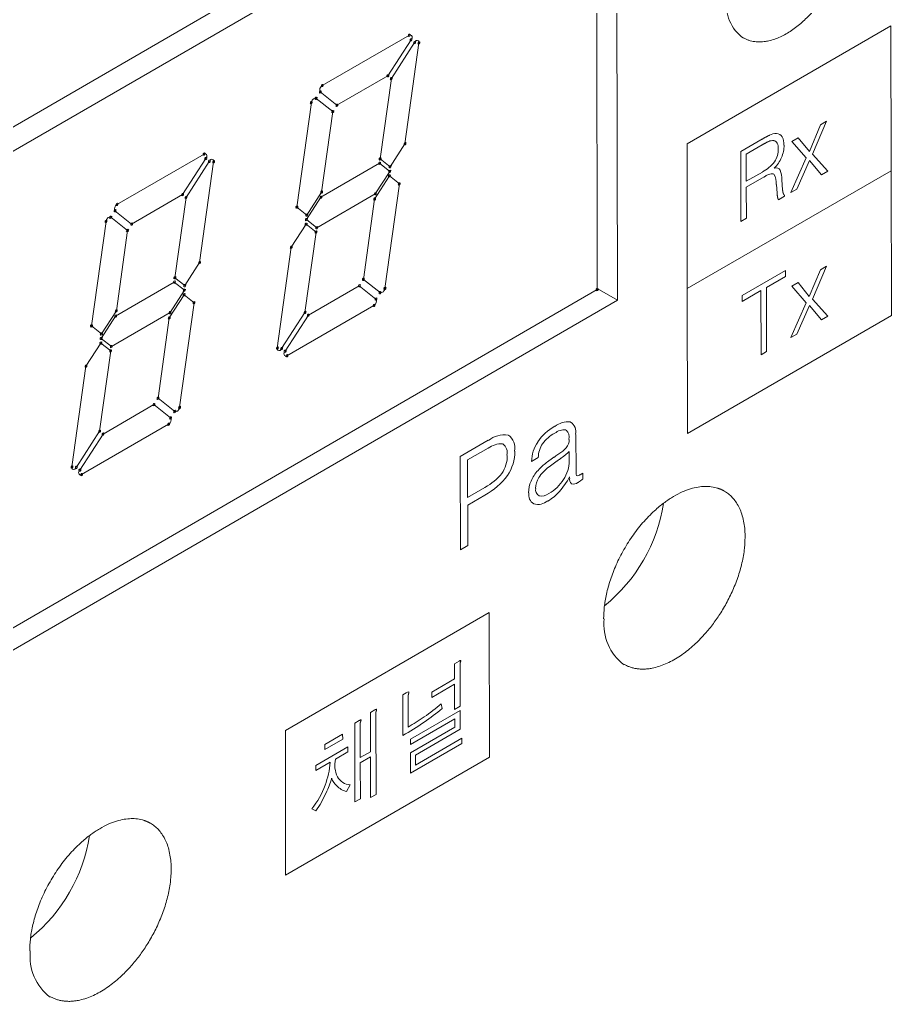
# Model space of a CAD drawing. Header units: millimetres. Extents: x 8533 to 164433, y 5768 to 115327.
# Drawn here: x 72138.6 to 72405.2, y 110170.4 to 110470.8 of the extents above; entities that cross this region are included whole.
import ezdxf

# ---------------------------------------------------------------- set-up
doc = ezdxf.new("R2010")
doc.units = ezdxf.units.MM
doc.header["$LTSCALE"] = 250
doc.layers.add('Smoke', color=5, linetype='Continuous')

msp = doc.modelspace()

# ---------------------------------------------------------------- linework, layer by layer
at = {"layer": 'Smoke', "color": 7, "linetype": 'Continuous', "lineweight": 20}
for p, q in [((72321.17, 110544.93, -0.36), (72029.51, 110376.02, -0.36)), ((72321.38, 110384.98, -0.36), (72321.17, 110544.93, -0.36)), ((72035.7, 110372.1, -0.36), (72315, 110533.86, -0.36)), ((72315.19, 110388.19, -0.36), (72315, 110533.86, -0.36)), ((72342.7, 110432.78, -0.36), (72405.04, 110468.89, -0.36)), ((72405.04, 110468.89, -0.36), (72405.1, 110424.58, -0.36)), ((72231.16, 110450.6, -0.36), (72257.78, 110466.01, -0.36)), ((72251.21, 110453.61, -0.36), (72258.31, 110464.64, -0.36)), ((72252.27, 110452.77, -0.36), (72259.38, 110463.79, -0.36)), ((72256.43, 110432.81, -0.36), (72260.72, 110463.67, -0.36)), ((72235.64, 110444.6, -0.36), (72251.21, 110453.61, -0.36)), ((72248.85, 110428.18, -0.36), (72252.27, 110452.77, -0.36)), ((72229.27, 110446.71, -0.36), (72234.37, 110442.64, -0.36)), ((72230.53, 110448.66, -0.36), (72235.64, 110444.6, -0.36)), ((72223.38, 110413.43, -0.36), (72227.82, 110445.42, -0.36)), ((72230.96, 110418.05, -0.36), (72234.37, 110442.64, -0.36)), ((72383.49, 110438.59, -0.36), (72380.08, 110430.42, -0.36)), ((72381.03, 110429.64, -0.36), (72385.37, 110439.69, -0.36)), ((72385.37, 110439.69, -0.36), (72383.49, 110438.59, -0.36)), ((72376.7, 110434.66, -0.36), (72374.76, 110433.54, -0.36)), ((72380.08, 110430.42, -0.36), (72376.7, 110434.66, -0.36)), ((72251.89, 110425.76, -0.36), (72256.43, 110432.81, -0.36)), ((72342.76, 110388.48, -0.36), (72342.7, 110432.78, -0.36)), ((72365.27, 110434.01, -0.36), (72359.11, 110430.44, -0.36)), ((72360.8, 110429.65, -0.36), (72365.63, 110432.45, -0.36)), ((72374.76, 110433.54, -0.36), (72379.12, 110428.5, -0.36)), ((72168.38, 110414.24, -0.36), (72195, 110429.65, -0.36)), ((72188.43, 110417.25, -0.36), (72195.53, 110428.28, -0.36)), ((72248.85, 110428.18, -0.36), (72251.89, 110425.76, -0.36)), ((72359.14, 110409.02, -0.36), (72359.11, 110430.44, -0.36)), ((72360.81, 110421.33, -0.36), (72360.8, 110429.65, -0.36)), ((72374.43, 110417.88, -0.36), (72379.12, 110428.5, -0.36)), ((72385.75, 110424.43, -0.36), (72381.03, 110429.64, -0.36)), ((72189.49, 110416.41, -0.36), (72196.6, 110427.43, -0.36)), ((72193.65, 110396.45, -0.36), (72197.94, 110427.31, -0.36)), ((72230.74, 110416.46, -0.36), (72248.67, 110426.85, -0.36)), ((72248.67, 110426.85, -0.36), (72251.79, 110424.36, -0.36)), ((72376.27, 110418.94, -0.36), (72380.08, 110427.69, -0.36)), ((72380.08, 110427.69, -0.36), (72383.81, 110423.31, -0.36)), ((72247.15, 110415.91, -0.36), (72251.69, 110422.96, -0.36)), ((72247.37, 110417.5, -0.36), (72251.79, 110424.36, -0.36)), ((72251.69, 110422.96, -0.36), (72254.73, 110420.54, -0.36)), ((72405.1, 110424.58, -0.36), (72342.76, 110388.48, -0.36)), ((72360.81, 110421.33, -0.36), (72365.72, 110424.17, -0.36)), ((72360.81, 110419.56, -0.36), (72366.22, 110422.69, -0.36)), ((72383.81, 110423.31, -0.36), (72385.75, 110424.43, -0.36)), ((72405.1, 110424.58, -0.36), (72405.16, 110380.28, -0.36)), ((72250.28, 110388.54, -0.36), (72254.73, 110420.54, -0.36)), ((72360.83, 110410, -0.36), (72360.81, 110419.56, -0.36)), ((72370.02, 110420.35, -0.36), (72370.22, 110417.65, -0.36)), ((72371.91, 110418.69, -0.36), (72371.7, 110421.8, -0.36)), ((72172.86, 110408.24, -0.36), (72188.43, 110417.25, -0.36)), ((72186.07, 110391.82, -0.36), (72189.49, 110416.41, -0.36)), ((72226.32, 110409.61, -0.36), (72230.74, 110416.46, -0.36)), ((72226.42, 110411.01, -0.36), (72230.96, 110418.05, -0.36)), ((72229.44, 110407.12, -0.36), (72247.37, 110417.5, -0.36)), ((72370.63, 110415.68, -0.36), (72372.52, 110416.77, -0.36)), ((72372.52, 110416.77, -0.36), (72372.52, 110417.06, -0.36)), ((72374.43, 110417.88, -0.36), (72376.27, 110418.94, -0.36)), ((72223.38, 110413.43, -0.36), (72226.42, 110411.01, -0.36)), ((72243.73, 110391.33, -0.36), (72247.15, 110415.91, -0.36)), ((72166.49, 110410.35, -0.36), (72171.59, 110406.28, -0.36)), ((72167.75, 110412.3, -0.36), (72172.86, 110408.24, -0.36)), ((72160.6, 110377.07, -0.36), (72165.04, 110409.06, -0.36)), ((72221.67, 110401.16, -0.36), (72226.22, 110408.2, -0.36)), ((72226.22, 110408.2, -0.36), (72229.25, 110405.78, -0.36)), ((72226.32, 110409.61, -0.36), (72229.44, 110407.12, -0.36)), ((72359.14, 110409.02, -0.36), (72360.83, 110410, -0.36)), ((72168.18, 110381.69, -0.36), (72171.59, 110406.28, -0.36)), ((72225.84, 110381.2, -0.36), (72229.25, 110405.78, -0.36)), ((72217.39, 110370.29, -0.36), (72221.67, 110401.16, -0.36)), ((72189.11, 110389.4, -0.36), (72193.65, 110396.45, -0.36)), ((72381.03, 110385.3, -0.36), (72385.37, 110395.35, -0.36)), ((72385.37, 110395.35, -0.36), (72383.49, 110394.25, -0.36)), ((72372.74, 110394, -0.36), (72359.51, 110386.34, -0.36)), ((72366.96, 110388.88, -0.36), (72372.74, 110392.23, -0.36)), ((72372.74, 110392.23, -0.36), (72372.74, 110394, -0.36)), ((72383.49, 110394.25, -0.36), (72380.07, 110386.08, -0.36)), ((72167.96, 110380.1, -0.36), (72185.89, 110390.49, -0.36)), ((72185.89, 110390.49, -0.36), (72189.01, 110388, -0.36)), ((72186.07, 110391.82, -0.36), (72189.11, 110389.4, -0.36)), ((72226.9, 110380.35, -0.36), (72242.47, 110389.37, -0.36)), ((72242.47, 110389.37, -0.36), (72247.57, 110385.3, -0.36)), ((72243.73, 110391.33, -0.36), (72248.84, 110387.26, -0.36)), ((72376.7, 110390.32, -0.36), (72374.76, 110389.2, -0.36)), ((72374.76, 110389.2, -0.36), (72379.12, 110384.16, -0.36)), ((72380.07, 110386.08, -0.36), (72376.7, 110390.32, -0.36)), ((72035.9, 110226.43, -0.36), (72315.19, 110388.19, -0.36)), ((72184.37, 110379.55, -0.36), (72188.91, 110386.6, -0.36)), ((72184.59, 110381.14, -0.36), (72189.01, 110388, -0.36)), ((72188.91, 110386.6, -0.36), (72191.95, 110384.18, -0.36)), ((72321.38, 110384.98, -0.36), (72315.19, 110388.55, -0.36)), ((72342.82, 110344.18, -0.36), (72342.76, 110388.48, -0.36)), ((72359.51, 110384.56, -0.36), (72365.27, 110387.9, -0.36)), ((72359.51, 110386.34, -0.36), (72359.51, 110384.56, -0.36)), ((72365.3, 110368.25, -0.36), (72365.27, 110387.9, -0.36)), ((72366.99, 110369.23, -0.36), (72366.96, 110388.88, -0.36)), ((72321.38, 110384.98, -0.36), (72029.73, 110216.07, -0.36)), ((72187.5, 110352.18, -0.36), (72191.95, 110384.18, -0.36)), ((72220.33, 110367.95, -0.36), (72246.94, 110383.37, -0.36)), ((72374.43, 110373.54, -0.36), (72379.12, 110384.16, -0.36)), ((72376.26, 110374.6, -0.36), (72380.08, 110383.35, -0.36)), ((72380.08, 110383.35, -0.36), (72383.81, 110378.97, -0.36)), ((72385.75, 110380.09, -0.36), (72381.03, 110385.3, -0.36)), ((72163.54, 110373.25, -0.36), (72167.96, 110380.1, -0.36)), ((72163.64, 110374.65, -0.36), (72168.18, 110381.69, -0.36)), ((72166.66, 110370.76, -0.36), (72184.59, 110381.14, -0.36)), ((72218.73, 110370.18, -0.36), (72225.84, 110381.2, -0.36)), ((72219.79, 110369.33, -0.36), (72226.9, 110380.35, -0.36)), ((72405.16, 110380.28, -0.36), (72342.82, 110344.18, -0.36)), ((72383.81, 110378.97, -0.36), (72385.75, 110380.09, -0.36)), ((72160.6, 110377.07, -0.36), (72163.64, 110374.65, -0.36)), ((72180.95, 110354.97, -0.36), (72184.37, 110379.55, -0.36)), ((72374.43, 110373.54, -0.36), (72376.26, 110374.6, -0.36)), ((72158.89, 110364.8, -0.36), (72163.44, 110371.84, -0.36)), ((72163.44, 110371.84, -0.36), (72166.47, 110369.42, -0.36)), ((72163.54, 110373.25, -0.36), (72166.66, 110370.76, -0.36)), ((72163.06, 110344.84, -0.36), (72166.47, 110369.42, -0.36)), ((72365.3, 110368.25, -0.36), (72366.99, 110369.23, -0.36)), ((72154.6, 110333.93, -0.36), (72158.89, 110364.8, -0.36)), ((72164.12, 110343.99, -0.36), (72179.69, 110353.01, -0.36)), ((72179.69, 110353.01, -0.36), (72184.79, 110348.94, -0.36)), ((72180.95, 110354.97, -0.36), (72186.06, 110350.9, -0.36)), ((72157.55, 110331.59, -0.36), (72184.16, 110347.01, -0.36)), ((72155.95, 110333.82, -0.36), (72163.06, 110344.84, -0.36)), ((72157.01, 110332.97, -0.36), (72164.12, 110343.99, -0.36)), ((72281.92, 110342.11, -0.36), (72273.34, 110337.14, -0.36)), ((72308.74, 110332.67, -0.36), (72308.73, 110343.91, -0.36)), ((72275.59, 110336.08, -0.36), (72281.86, 110339.71, -0.36)), ((72306.66, 110338.67, -0.36), (72306.66, 110335.76, -0.36)), ((72273.38, 110308.58, -0.36), (72273.34, 110337.14, -0.36)), ((72275.6, 110324.61, -0.36), (72275.59, 110336.08, -0.36)), ((72295.15, 110335.61, -0.36), (72297.19, 110336.8, -0.36)), ((72300.48, 110333.97, -0.36), (72302.56, 110335.49, -0.36)), ((72303.53, 110337.91, -0.36), (72302.6, 110337.29, -0.36)), ((72310.79, 110331.99, -0.36), (72310.05, 110331.57, -0.36)), ((72310.79, 110330.21, -0.36), (72310.79, 110331.99, -0.36)), ((72306.76, 110330.86, -0.36), (72306.77, 110330.55, -0.36)), ((72275.6, 110324.61, -0.36), (72280.9, 110327.67, -0.36)), ((72275.61, 110322.25, -0.36), (72280.87, 110325.29, -0.36)), ((72275.62, 110309.88, -0.36), (72275.61, 110322.25, -0.36)), ((72273.38, 110308.58, -0.36), (72275.62, 110309.88, -0.36)), ((72219.87, 110253.32, -0.36), (72282.21, 110289.42, -0.36)), ((72282.21, 110289.42, -0.36), (72282.27, 110245.11, -0.36)), ((72272.99, 110274.53, -0.36), (72271.61, 110273.73, -0.36)), ((72271.61, 110273.73, -0.36), (72271.62, 110269.08, -0.36)), ((72273.31, 110260.73, -0.36), (72273.3, 110273.69, -0.36)), ((72264.6, 110265.02, -0.36), (72271.62, 110269.08, -0.36)), ((72264.6, 110263.39, -0.36), (72271.62, 110267.45, -0.36)), ((72271.62, 110267.45, -0.36), (72271.63, 110259.75, -0.36)), ((72256.82, 110264.85, -0.36), (72255.74, 110264.22, -0.36)), ((72255.74, 110264.22, -0.36), (72255.76, 110251.75, -0.36)), ((72257.44, 110254.36, -0.36), (72257.43, 110263.92, -0.36)), ((72264.6, 110265.02, -0.36), (72264.6, 110263.39, -0.36)), ((72267.78, 110260, -0.36), (72267.55, 110261.49, -0.36)), ((72271.63, 110259.75, -0.36), (72273.31, 110260.73, -0.36)), ((72247.19, 110259.59, -0.36), (72245.86, 110258.81, -0.36)), ((72245.86, 110258.81, -0.36), (72245.87, 110246.81, -0.36)), ((72247.58, 110233.75, -0.36), (72247.54, 110258.71, -0.36)), ((72258.1, 110250.64, -0.36), (72273.32, 110259.45, -0.36)), ((72258.1, 110249.04, -0.36), (72271.71, 110256.92, -0.36)), ((72271.71, 110256.92, -0.36), (72271.71, 110254.33, -0.36)), ((72273.32, 110253.67, -0.36), (72273.32, 110259.45, -0.36)), ((72241.08, 110255.55, -0.36), (72242.46, 110256.35, -0.36)), ((72241.08, 110255.55, -0.36), (72241.11, 110231.43, -0.36)), ((72242.78, 110245.02, -0.36), (72242.77, 110255.48, -0.36)), ((72271.71, 110254.33, -0.36), (72258.11, 110246.45, -0.36)), ((72219.93, 110209.01, -0.36), (72219.87, 110253.32, -0.36)), ((72231.9, 110249.05, -0.36), (72237.38, 110252.22, -0.36)), ((72237.39, 110250.63, -0.36), (72237.38, 110252.22, -0.36)), ((72259.69, 110245.77, -0.36), (72273.32, 110253.67, -0.36)), ((72273.86, 110250.92, -0.36), (72259.7, 110242.72, -0.36)), ((72273.86, 110249.32, -0.36), (72273.86, 110250.92, -0.36)), ((72229.14, 110242.62, -0.36), (72239, 110248.33, -0.36)), ((72231.9, 110247.45, -0.36), (72237.39, 110250.63, -0.36)), ((72231.9, 110249.05, -0.36), (72231.9, 110247.45, -0.36)), ((72239, 110246.73, -0.36), (72239, 110248.33, -0.36)), ((72258.1, 110250.64, -0.36), (72258.1, 110249.04, -0.36)), ((72258.11, 110240.21, -0.36), (72273.86, 110249.32, -0.36)), ((72282.27, 110245.11, -0.36), (72219.93, 110209.01, -0.36)), ((72235.18, 110244.52, -0.36), (72239, 110246.73, -0.36)), ((72245.87, 110246.81, -0.36), (72242.78, 110245.02, -0.36)), ((72242.78, 110243.42, -0.36), (72245.87, 110245.21, -0.36)), ((72245.87, 110245.21, -0.36), (72245.89, 110232.77, -0.36)), ((72258.11, 110246.45, -0.36), (72258.11, 110240.21, -0.36)), ((72259.7, 110242.72, -0.36), (72259.69, 110245.77, -0.36)), ((72229.14, 110241.02, -0.36), (72233.55, 110243.57, -0.36)), ((72229.14, 110242.62, -0.36), (72229.14, 110241.02, -0.36)), ((72242.8, 110232.41, -0.36), (72242.78, 110243.42, -0.36)), ((72238.57, 110234.64, -0.36), (72239.67, 110236.71, -0.36)), ((72245.89, 110232.77, -0.36), (72247.58, 110233.75, -0.36)), ((72241.11, 110231.43, -0.36), (72242.8, 110232.41, -0.36)), ((72227.95, 110229.37, -0.36), (72229.19, 110228.69, -0.36))]:
    msp.add_line(p, q, dxfattribs=at)
for centre, radius, start, end in [((72367.85, 110475.68, -0.36), 13.24, 173.4899, 233.1721), ((72257.69, 110466.01, -0.36), 0.367, 218.6964, 24.4019), ((72257.69, 110466.01, -0.36), 0.367, 218.6964, 24.4019), ((72257.87, 110466.01, -0.36), 0.367, 38.6964, 204.4019), ((72257.87, 110466.01, -0.36), 0.367, 38.6964, 204.4019), ((72257.96, 110465.42, -0.36), 0.71, 294.1485, 106.9945), ((72258.23, 110464.64, -0.36), 0.367, 218.6964, 24.4019), ((72258.23, 110464.64, -0.36), 0.367, 218.6964, 24.4019), ((72258.4, 110464.64, -0.36), 0.367, 38.6964, 204.4019), ((72258.4, 110464.64, -0.36), 0.367, 38.6964, 204.4019), ((72259.46, 110463.79, -0.36), 0.367, 38.6964, 204.4019), ((72260.14, 110463.81, -0.36), 0.627, 346.8873, 181.2577), ((72259.29, 110463.79, -0.36), 0.367, 218.6964, 24.4019), ((72260.64, 110463.67, -0.36), 0.367, 218.6964, 24.4019), ((72260.81, 110463.67, -0.36), 0.367, 38.6964, 204.4019), ((72251.12, 110453.61, -0.36), 0.367, 218.6964, 24.4019), ((72251.29, 110453.61, -0.36), 0.367, 38.6964, 204.4019), ((72252.18, 110452.77, -0.36), 0.367, 218.6964, 24.4019), ((72252.36, 110452.77, -0.36), 0.367, 38.6964, 204.4019), ((72231.88, 110449.23, -0.36), 1.52, 117.7015, 202.7216), ((72231.08, 110450.6, -0.36), 0.367, 218.6964, 24.4019), ((72231.08, 110450.6, -0.36), 0.367, 218.6964, 24.4019), ((72231.25, 110450.6, -0.36), 0.367, 38.6964, 204.4019), ((72231.25, 110450.6, -0.36), 0.367, 38.6964, 204.4019), ((72229.21, 110445.45, -0.36), 1.33, 87.2312, 181.2329), ((72229.18, 110446.7, -0.36), 0.367, 218.6964, 24.4019), ((72229.18, 110446.7, -0.36), 0.367, 218.6964, 24.4019), ((72229.36, 110446.71, -0.36), 0.367, 38.6964, 204.4019), ((72229.36, 110446.71, -0.36), 0.367, 38.6964, 204.4019), ((72230.45, 110448.66, -0.36), 0.367, 218.6964, 24.4019), ((72230.62, 110448.66, -0.36), 0.367, 38.6964, 204.4019), ((72227.74, 110445.42, -0.36), 0.367, 218.6964, 24.4019), ((72227.74, 110445.42, -0.36), 0.367, 218.6964, 24.4019), ((72227.91, 110445.42, -0.36), 0.367, 38.6964, 204.4019), ((72227.91, 110445.42, -0.36), 0.367, 38.6964, 204.4019), ((72235.55, 110444.6, -0.36), 0.367, 218.6964, 24.4019), ((72235.72, 110444.6, -0.36), 0.367, 38.6964, 204.4019), ((72234.29, 110442.64, -0.36), 0.367, 218.6964, 24.4019), ((72234.46, 110442.64, -0.36), 0.367, 38.6964, 204.4019), ((72370.09, 110431.13, -0.36), 4.81, 90.1435, 116.8516), ((72370.01, 110433.91, -0.36), 2, 30.5674, 88.0999), ((72367.81, 110432.71, -0.36), 4.53, 356.1451, 29.4868), ((72256.35, 110432.81, -0.36), 0.367, 218.6964, 24.4019), ((72256.52, 110432.81, -0.36), 0.367, 38.6964, 204.4019), ((72368.86, 110430.96, -0.36), 2.83, 83.1007, 115.4292), ((72368.96, 110432.4, -0.36), 1.38, 25.8563, 79.8849), ((72363.73, 110431.12, -0.36), 6.85, 326.1006, 1.7532), ((72367.36, 110431.51, -0.36), 3.23, 356.823, 27.6279), ((72362.87, 110432.37, -0.36), 9.48, 336.6231, 0.2069), ((72194.91, 110429.65, -0.36), 0.367, 218.6964, 24.4019), ((72194.91, 110429.65, -0.36), 0.367, 218.6964, 24.4019), ((72195.09, 110429.65, -0.36), 0.367, 38.6964, 204.4019), ((72195.09, 110429.65, -0.36), 0.367, 38.6964, 204.4019), ((72195.18, 110429.06, -0.36), 0.71, 294.1485, 106.9945), ((72195.45, 110428.28, -0.36), 0.367, 218.6964, 24.4019), ((72195.45, 110428.28, -0.36), 0.367, 218.6964, 24.4019), ((72195.62, 110428.28, -0.36), 0.367, 38.6964, 204.4019), ((72195.62, 110428.28, -0.36), 0.367, 38.6964, 204.4019), ((72248.77, 110428.18, -0.36), 0.367, 218.6964, 24.4019), ((72248.94, 110428.18, -0.36), 0.367, 38.6964, 204.4019), ((72361.98, 110432.81, -0.36), 10.47, 314.7883, 336.3335), ((72196.51, 110427.43, -0.36), 0.367, 218.6964, 24.4019), ((72196.68, 110427.43, -0.36), 0.367, 38.6964, 204.4019), ((72197.36, 110427.45, -0.36), 0.627, 346.8873, 181.2577), ((72197.85, 110427.31, -0.36), 0.367, 218.6964, 24.4019), ((72198.03, 110427.31, -0.36), 0.367, 38.6964, 204.4019), ((72248.58, 110426.85, -0.36), 0.367, 218.6964, 24.4019), ((72248.75, 110426.85, -0.36), 0.367, 38.6964, 204.4019), ((72251.8, 110425.76, -0.36), 0.367, 218.6964, 24.4019), ((72251.98, 110425.76, -0.36), 0.367, 38.6964, 204.4019), ((72360.46, 110434.27, -0.36), 11.37, 297.4999, 322.0922), ((72369.93, 110424.02, -0.36), 1.44, 29.2064, 112.7278), ((72251.6, 110422.96, -0.36), 0.367, 218.6964, 24.4019), ((72251.78, 110422.96, -0.36), 0.367, 38.6964, 204.4019), ((72251.7, 110424.36, -0.36), 0.367, 218.6964, 24.4019), ((72251.88, 110424.36, -0.36), 0.367, 38.6964, 204.4019), ((72368.79, 110419.94, -0.36), 3.67, 84.0713, 133.092), ((72365.02, 110420.91, -0.36), 4.95, 353.6014, 32.1972), ((72361.18, 110421.55, -0.36), 10.5, 1.3563, 17.5957), ((72254.64, 110420.54, -0.36), 0.367, 218.6964, 24.4019), ((72254.81, 110420.54, -0.36), 0.367, 38.6964, 204.4019), ((72188.34, 110417.25, -0.36), 0.367, 218.6964, 24.4019), ((72188.51, 110417.25, -0.36), 0.367, 38.6964, 204.4019), ((72189.4, 110416.41, -0.36), 0.367, 218.6964, 24.4019), ((72189.57, 110416.41, -0.36), 0.367, 38.6964, 204.4019), ((72230.65, 110416.46, -0.36), 0.367, 218.6964, 24.4019), ((72230.82, 110416.46, -0.36), 0.367, 38.6964, 204.4019), ((72230.87, 110418.05, -0.36), 0.367, 218.6964, 24.4019), ((72231.04, 110418.05, -0.36), 0.367, 38.6964, 204.4019), ((72247.23, 110415.91, -0.36), 0.367, 38.6964, 204.4019), ((72247.28, 110417.5, -0.36), 0.367, 218.6964, 24.4019), ((72247.45, 110417.5, -0.36), 0.367, 38.6964, 204.4019), ((72169.1, 110412.87, -0.36), 1.52, 117.7015, 202.7216), ((72168.3, 110414.24, -0.36), 0.367, 218.6964, 24.4019), ((72168.3, 110414.24, -0.36), 0.367, 218.6964, 24.4019), ((72168.47, 110414.24, -0.36), 0.367, 38.6964, 204.4019), ((72168.47, 110414.24, -0.36), 0.367, 38.6964, 204.4019), ((72223.29, 110413.43, -0.36), 0.367, 218.6964, 24.4019), ((72223.46, 110413.43, -0.36), 0.367, 38.6964, 204.4019), ((72247.06, 110415.91, -0.36), 0.367, 218.6964, 24.4019), ((72166.43, 110409.09, -0.36), 1.33, 87.2312, 181.2329), ((72166.4, 110410.35, -0.36), 0.367, 218.6964, 24.4019), ((72166.4, 110410.35, -0.36), 0.367, 218.6964, 24.4019), ((72166.57, 110410.35, -0.36), 0.367, 38.6964, 204.4019), ((72166.57, 110410.35, -0.36), 0.367, 38.6964, 204.4019), ((72167.67, 110412.3, -0.36), 0.367, 218.6964, 24.4019), ((72167.84, 110412.3, -0.36), 0.367, 38.6964, 204.4019), ((72226.33, 110411.01, -0.36), 0.367, 218.6964, 24.4019), ((72226.5, 110411.01, -0.36), 0.367, 38.6964, 204.4019), ((72164.96, 110409.06, -0.36), 0.367, 218.6964, 24.4019), ((72164.96, 110409.06, -0.36), 0.367, 218.6964, 24.4019), ((72165.13, 110409.06, -0.36), 0.367, 38.6964, 204.4019), ((72165.13, 110409.06, -0.36), 0.367, 38.6964, 204.4019), ((72172.77, 110408.24, -0.36), 0.367, 218.6964, 24.4019), ((72172.94, 110408.24, -0.36), 0.367, 38.6964, 204.4019), ((72226.13, 110408.2, -0.36), 0.367, 218.6964, 24.4019), ((72226.3, 110408.2, -0.36), 0.367, 38.6964, 204.4019), ((72226.23, 110409.61, -0.36), 0.367, 218.6964, 24.4019), ((72226.4, 110409.61, -0.36), 0.367, 38.6964, 204.4019), ((72229.35, 110407.12, -0.36), 0.367, 218.6964, 24.4019), ((72229.52, 110407.12, -0.36), 0.367, 38.6964, 204.4019), ((72171.51, 110406.28, -0.36), 0.367, 218.6964, 24.4019), ((72171.68, 110406.28, -0.36), 0.367, 38.6964, 204.4019), ((72229.17, 110405.78, -0.36), 0.367, 218.6964, 24.4019), ((72229.34, 110405.78, -0.36), 0.367, 38.6964, 204.4019), ((72221.59, 110401.16, -0.36), 0.367, 218.6964, 24.4019), ((72221.76, 110401.16, -0.36), 0.367, 38.6964, 204.4019), ((72193.57, 110396.45, -0.36), 0.367, 218.6964, 24.4019), ((72193.74, 110396.45, -0.36), 0.367, 38.6964, 204.4019), ((72186.16, 110391.82, -0.36), 0.367, 38.6964, 204.4019), ((72185.8, 110390.49, -0.36), 0.367, 218.6964, 24.4019), ((72185.97, 110390.49, -0.36), 0.367, 38.6964, 204.4019), ((72185.99, 110391.82, -0.36), 0.367, 218.6964, 24.4019), ((72189.02, 110389.4, -0.36), 0.367, 218.6964, 24.4019), ((72189.2, 110389.4, -0.36), 0.367, 38.6964, 204.4019), ((72242.38, 110389.37, -0.36), 0.367, 218.6964, 24.4019), ((72242.55, 110389.37, -0.36), 0.367, 38.6964, 204.4019), ((72243.65, 110391.33, -0.36), 0.367, 218.6964, 24.4019), ((72243.82, 110391.33, -0.36), 0.367, 38.6964, 204.4019), ((72188.82, 110386.6, -0.36), 0.367, 218.6964, 24.4019), ((72189, 110386.6, -0.36), 0.367, 38.6964, 204.4019), ((72188.92, 110388, -0.36), 0.367, 218.6964, 24.4019), ((72189.1, 110388, -0.36), 0.367, 38.6964, 204.4019), ((72248.75, 110387.26, -0.36), 0.367, 218.6964, 24.4019), ((72248.75, 110387.26, -0.36), 0.367, 218.6964, 24.4019), ((72248.92, 110387.26, -0.36), 0.367, 38.6964, 204.4019), ((72248.92, 110387.26, -0.36), 0.367, 38.6964, 204.4019), ((72248.9, 110388.51, -0.36), 1.33, 267.2312, 1.2329), ((72250.2, 110388.54, -0.36), 0.367, 218.6964, 24.4019), ((72250.2, 110388.54, -0.36), 0.367, 218.6964, 24.4019), ((72250.37, 110388.54, -0.36), 0.367, 38.6964, 204.4019), ((72250.37, 110388.54, -0.36), 0.367, 38.6964, 204.4019), ((72315.11, 110388.19, -0.36), 0.367, 218.6964, 24.4019), ((72315.28, 110388.19, -0.36), 0.367, 38.6964, 204.4019), ((72191.86, 110384.18, -0.36), 0.367, 218.6964, 24.4019), ((72192.03, 110384.18, -0.36), 0.367, 38.6964, 204.4019), ((72246.86, 110383.37, -0.36), 0.367, 218.6964, 24.4019), ((72246.86, 110383.37, -0.36), 0.367, 218.6964, 24.4019), ((72247.03, 110383.37, -0.36), 0.367, 38.6964, 204.4019), ((72247.03, 110383.37, -0.36), 0.367, 38.6964, 204.4019), ((72246.23, 110384.74, -0.36), 1.52, 297.7015, 22.7216), ((72247.49, 110385.3, -0.36), 0.367, 218.6964, 24.4019), ((72247.66, 110385.3, -0.36), 0.367, 38.6964, 204.4019), ((72167.87, 110380.1, -0.36), 0.367, 218.6964, 24.4019), ((72168.04, 110380.1, -0.36), 0.367, 38.6964, 204.4019), ((72168.09, 110381.69, -0.36), 0.367, 218.6964, 24.4019), ((72168.26, 110381.69, -0.36), 0.367, 38.6964, 204.4019), ((72184.5, 110381.14, -0.36), 0.367, 218.6964, 24.4019), ((72184.67, 110381.14, -0.36), 0.367, 38.6964, 204.4019), ((72225.75, 110381.2, -0.36), 0.367, 218.6964, 24.4019), ((72225.92, 110381.2, -0.36), 0.367, 38.6964, 204.4019), ((72226.81, 110380.35, -0.36), 0.367, 218.6964, 24.4019), ((72226.99, 110380.35, -0.36), 0.367, 38.6964, 204.4019), ((72160.51, 110377.07, -0.36), 0.367, 218.6964, 24.4019), ((72160.68, 110377.07, -0.36), 0.367, 38.6964, 204.4019), ((72184.28, 110379.55, -0.36), 0.367, 218.6964, 24.4019), ((72184.45, 110379.55, -0.36), 0.367, 38.6964, 204.4019), ((72163.55, 110374.65, -0.36), 0.367, 218.6964, 24.4019), ((72163.72, 110374.65, -0.36), 0.367, 38.6964, 204.4019), ((72163.35, 110371.84, -0.36), 0.367, 218.6964, 24.4019), ((72163.52, 110371.84, -0.36), 0.367, 38.6964, 204.4019), ((72163.45, 110373.25, -0.36), 0.367, 218.6964, 24.4019), ((72163.62, 110373.25, -0.36), 0.367, 38.6964, 204.4019), ((72166.74, 110370.76, -0.36), 0.367, 38.6964, 204.4019), ((72166.39, 110369.42, -0.36), 0.367, 218.6964, 24.4019), ((72166.56, 110369.42, -0.36), 0.367, 38.6964, 204.4019), ((72166.57, 110370.76, -0.36), 0.367, 218.6964, 24.4019), ((72217.3, 110370.29, -0.36), 0.367, 218.6964, 24.4019), ((72217.3, 110370.29, -0.36), 0.367, 218.6964, 24.4019), ((72217.47, 110370.29, -0.36), 0.367, 38.6964, 204.4019), ((72217.47, 110370.29, -0.36), 0.367, 38.6964, 204.4019), ((72217.97, 110370.16, -0.36), 0.627, 166.8873, 1.2577), ((72218.64, 110370.17, -0.36), 0.367, 218.6964, 24.4019), ((72218.64, 110370.17, -0.36), 0.367, 218.6964, 24.4019), ((72218.82, 110370.18, -0.36), 0.367, 38.6964, 204.4019), ((72218.82, 110370.18, -0.36), 0.367, 38.6964, 204.4019), ((72219.71, 110369.33, -0.36), 0.367, 218.6964, 24.4019), ((72219.71, 110369.33, -0.36), 0.367, 218.6964, 24.4019), ((72220.14, 110368.54, -0.36), 0.71, 114.1485, 286.9945), ((72219.88, 110369.33, -0.36), 0.367, 38.6964, 204.4019), ((72219.88, 110369.33, -0.36), 0.367, 38.6964, 204.4019), ((72220.24, 110367.95, -0.36), 0.367, 218.6964, 24.4019), ((72220.41, 110367.95, -0.36), 0.367, 38.6964, 204.4019), ((72158.98, 110364.8, -0.36), 0.367, 38.6964, 204.4019), ((72158.81, 110364.8, -0.36), 0.367, 218.6964, 24.4019), ((72179.6, 110353.01, -0.36), 0.367, 218.6964, 24.4019), ((72179.77, 110353.01, -0.36), 0.367, 38.6964, 204.4019), ((72180.87, 110354.97, -0.36), 0.367, 218.6964, 24.4019), ((72181.04, 110354.97, -0.36), 0.367, 38.6964, 204.4019), ((72185.97, 110350.9, -0.36), 0.367, 218.6964, 24.4019), ((72185.97, 110350.9, -0.36), 0.367, 218.6964, 24.4019), ((72186.14, 110350.9, -0.36), 0.367, 38.6964, 204.4019), ((72186.14, 110350.9, -0.36), 0.367, 38.6964, 204.4019), ((72186.12, 110352.15, -0.36), 1.33, 267.2312, 1.2329), ((72187.42, 110352.18, -0.36), 0.367, 218.6964, 24.4019), ((72187.42, 110352.18, -0.36), 0.367, 218.6964, 24.4019), ((72187.59, 110352.18, -0.36), 0.367, 38.6964, 204.4019), ((72187.59, 110352.18, -0.36), 0.367, 38.6964, 204.4019), ((72184.08, 110347.01, -0.36), 0.367, 218.6964, 24.4019), ((72184.08, 110347.01, -0.36), 0.367, 218.6964, 24.4019), ((72184.25, 110347.01, -0.36), 0.367, 38.6964, 204.4019), ((72184.25, 110347.01, -0.36), 0.367, 38.6964, 204.4019), ((72183.44, 110348.38, -0.36), 1.52, 297.7015, 22.7216), ((72184.71, 110348.94, -0.36), 0.367, 218.6964, 24.4019), ((72184.88, 110348.94, -0.36), 0.367, 38.6964, 204.4019), ((72306.31, 110341.34, -0.36), 6.4, 83.3234, 129.1305), ((72305.22, 110344.73, -0.36), 3.49, 346.7394, 57.7283), ((72162.97, 110344.84, -0.36), 0.367, 218.6964, 24.4019), ((72163.14, 110344.84, -0.36), 0.367, 38.6964, 204.4019), ((72164.03, 110343.99, -0.36), 0.367, 218.6964, 24.4019), ((72164.21, 110343.99, -0.36), 0.367, 38.6964, 204.4019), ((72309.55, 110333.3, -0.36), 14.99, 119.2811, 146.5055), ((72307.49, 110334.53, -0.36), 11.08, 118.3723, 144.0405), ((72305.11, 110340.94, -0.36), 4.34, 82.8558, 130.7883), ((72303.73, 110343.07, -0.36), 2.91, 346.1743, 47.9187), ((72285.74, 110334.97, -0.36), 6.04, 84.8206, 129.3483), ((72286.89, 110336.16, -0.36), 7.63, 81.6471, 129.9216), ((72284.46, 110338.31, -0.36), 3.26, 345.9337, 55.0271), ((72285.3, 110339.85, -0.36), 4.72, 346.9238, 54.4812), ((72306.04, 110335.37, -0.36), 10.9, 145.4164, 178.7195), ((72305, 110336.66, -0.36), 7.81, 145.9926, 178.9719), ((72302.78, 110342.3, -0.36), 3.87, 320.0732, 0.824), ((72277.28, 110338.61, -0.36), 12.76, 325.3039, 0.6198), ((72298.19, 110346.49, -0.36), 10.09, 301.9249, 318.5516), ((72278.53, 110337.27, -0.36), 9.19, 324.6688, 1.3284), ((72309.8, 110321.73, -0.36), 16.88, 126.6897, 138.646), ((72296.26, 110335.9, -0.36), 10.41, 326.2101, 359.2613), ((72154.52, 110333.93, -0.36), 0.367, 218.6964, 24.4019), ((72154.52, 110333.93, -0.36), 0.367, 218.6964, 24.4019), ((72154.69, 110333.93, -0.36), 0.367, 38.6964, 204.4019), ((72154.69, 110333.93, -0.36), 0.367, 38.6964, 204.4019), ((72155.18, 110333.8, -0.36), 0.627, 166.8873, 1.2577), ((72155.86, 110333.81, -0.36), 0.367, 218.6964, 24.4019), ((72155.86, 110333.81, -0.36), 0.367, 218.6964, 24.4019), ((72156.04, 110333.82, -0.36), 0.367, 38.6964, 204.4019), ((72156.04, 110333.82, -0.36), 0.367, 38.6964, 204.4019), ((72156.93, 110332.97, -0.36), 0.367, 218.6964, 24.4019), ((72156.93, 110332.97, -0.36), 0.367, 218.6964, 24.4019), ((72157.36, 110332.18, -0.36), 0.71, 114.1485, 286.9945), ((72157.1, 110332.97, -0.36), 0.367, 38.6964, 204.4019), ((72157.1, 110332.97, -0.36), 0.367, 38.6964, 204.4019), ((72304.74, 110325.5, -0.36), 10.59, 135.9116, 157.126), ((72306.72, 110324.87, -0.36), 11.02, 124.4329, 148.123), ((72311.74, 110332.31, -0.36), 3, 173.259, 198.4337), ((72157.46, 110331.59, -0.36), 0.367, 218.6964, 24.4019), ((72157.63, 110331.59, -0.36), 0.367, 38.6964, 204.4019), ((72271.12, 110343.56, -0.36), 20.67, 298.0866, 323.7366), ((72273.42, 110342.04, -0.36), 16.17, 297.5164, 321.3701), ((72303.29, 110326.05, -0.36), 9.05, 156.7157, 179.9333), ((72302.74, 110327.23, -0.36), 6.39, 147.1918, 178.8282), ((72294.04, 110336.95, -0.36), 12.85, 299.7751, 327.8051), ((72284.97, 110342.71, -0.36), 24.8, 318.9973, 331.4768), ((72308.7, 110330.18, -0.36), 1.93, 168.9921, 226.9999), ((72307.94, 110330.72, -0.36), 2.04, 254.6557, 311.4719), ((72309.27, 110332.26, -0.36), 0.999, 248.1345, 318.2315), ((72297.58, 110325.42, -0.36), 3.31, 169.2304, 237.6279), ((72298.5, 110326.95, -0.36), 2.12, 169.3572, 239.6336), ((72292.8, 110335.88, -0.36), 14.4, 300.7604, 319.0705), ((72297.01, 110327.36, -0.36), 4.9, 255.9254, 309.2598), ((72298.14, 110328.64, -0.36), 3.6, 258.679, 308.7953), ((72285.88, 110330.5, -0.36), 50.2, 309.0067, 351.151), ((72332.7, 110285.74, -0.36), 15.44, 173.4899, 233.1721), ((72257.8, 110263.69, -0.36), 1.49, 97.6276, 130.1782), ((72221.35, 110315.77, -0.36), 71.28, 305.0887, 310.4061), ((72215.83, 110322.63, -0.36), 81.37, 304.8447, 309.6724), ((72222.72, 110314.68, -0.36), 69.6, 299.9223, 304.6761), ((72204.19, 110341.99, -0.36), 103.93, 299.7475, 304.0136), ((72209.29, 110245.19, -0.36), 24.31, 339.1957, 356.1918), ((72242.82, 110242.65, -0.36), 7.83, 166.2746, 206.6971), ((72239.85, 110241.22, -0.36), 4.51, 207.3936, 267.6953), ((72207.97, 110245.42, -0.36), 25.63, 321.2157, 339.7503), ((72208.64, 110245.98, -0.36), 26.43, 333.6076, 343.9483), ((72239.38, 110240.56, -0.36), 5.68, 199.3548, 227.8788), ((72240.14, 110240.91, -0.36), 6.46, 224.958, 255.8697), ((72195.97, 110251.12, -0.36), 40.09, 325.9619, 335.0732), ((72110.39, 110228.86, -0.36), 50.2, 309.0067, 351.151), ((72157.22, 110184.1, -0.36), 15.44, 173.4899, 233.1721)]:
    msp.add_arc(centre, radius, start, end, dxfattribs=at)
for points, weights, knots in [([(72359.99, 110465.19, -0.36), (72370.07, 110459.4, -0.36), (72382.38, 110474.75, -0.36), (72403.28, 110500.83, -0.36), (72386.17, 110510.67, -0.36)], [0.762999285097, 0.692992796295, 1, 0.570640266212, 0.878679656418], [0.1286619, 0.1286619, 0.1286619, 0.3333333, 0.3333333, 0.6195732, 0.6195732, 0.6195732]), ([(72354.08, 110326.56, -0.36), (72352.07, 110327.72, -0.36), (72349.6, 110327.94, -0.36), (72317.13, 110330.8, -0.36), (72317.19, 110287.51, -0.36)], [0.878679656418, 0.929359733788, 1, 0.5, 1], [0.6195732, 0.6195732, 0.6195732, 0.6666667, 0.6666667, 1, 1, 1]), ([(72323.54, 110273.5, -0.36), (72335.3, 110266.74, -0.36), (72349.66, 110284.65, -0.36), (72374.04, 110315.07, -0.36), (72354.08, 110326.56, -0.36)], [0.762999285097, 0.692992796295, 1, 0.570640266212, 0.878679656418], [0.1286619, 0.1286619, 0.1286619, 0.3333333, 0.3333333, 0.6195732, 0.6195732, 0.6195732]), ([(72178.59, 110224.93, -0.36), (72176.58, 110226.09, -0.36), (72174.11, 110226.3, -0.36), (72141.64, 110229.16, -0.36), (72141.7, 110185.87, -0.36)], [0.878679656418, 0.929359733788, 1, 0.5, 1], [0.6195732, 0.6195732, 0.6195732, 0.6666667, 0.6666667, 1, 1, 1]), ([(72148.06, 110171.87, -0.36), (72159.81, 110165.1, -0.36), (72174.17, 110183.02, -0.36), (72198.55, 110213.44, -0.36), (72178.59, 110224.93, -0.36)], [0.762999285097, 0.692992796295, 1, 0.570640266212, 0.878679656418], [0.1286619, 0.1286619, 0.1286619, 0.3333333, 0.3333333, 0.6195732, 0.6195732, 0.6195732])]:
    msp.add_rational_spline(points, weights, degree=2, knots=knots, dxfattribs=at)
for points in [[(72367.91, 110435.42, -0.36), (72367.06, 110435.05, -0.36), (72365.27, 110434.01, -0.36)], [(72365.63, 110432.45, -0.36), (72366.99, 110433.23, -0.36), (72367.64, 110433.52, -0.36)], [(72370.22, 110417.65, -0.36), (72370.28, 110416.89, -0.36), (72370.38, 110416.43, -0.36)], [(72370.38, 110416.43, -0.36), (72370.48, 110415.93, -0.36), (72370.63, 110415.68, -0.36)], [(72372.14, 110417.57, -0.36), (72371.96, 110417.96, -0.36), (72371.91, 110418.69, -0.36)], [(72372.52, 110417.06, -0.36), (72372.26, 110417.18, -0.36), (72372.14, 110417.57, -0.36)], [(72304.81, 110337.1, -0.36), (72305.92, 110337.93, -0.36), (72306.66, 110338.67, -0.36)], [(72302.6, 110337.29, -0.36), (72300.65, 110336, -0.36), (72299.71, 110335.27, -0.36)], [(72302.56, 110335.49, -0.36), (72304.14, 110336.56, -0.36), (72304.81, 110337.1, -0.36)], [(72309.32, 110329.16, -0.36), (72309.59, 110329.32, -0.36), (72309.89, 110329.53, -0.36)], [(72309.89, 110329.53, -0.36), (72310.32, 110329.86, -0.36), (72310.79, 110330.21, -0.36)], [(72273.5, 110274.68, -0.36), (72273.45, 110274.8, -0.36), (72272.99, 110274.53, -0.36)], [(72273.3, 110273.69, -0.36), (72273.3, 110273.81, -0.36), (72273.32, 110273.97, -0.36)], [(72273.32, 110273.97, -0.36), (72273.35, 110274.07, -0.36), (72273.42, 110274.26, -0.36)], [(72273.42, 110274.26, -0.36), (72273.55, 110274.62, -0.36), (72273.5, 110274.68, -0.36)], [(72257.43, 110263.92, -0.36), (72257.43, 110264.09, -0.36), (72257.48, 110264.33, -0.36)], [(72257.48, 110264.33, -0.36), (72257.5, 110264.46, -0.36), (72257.58, 110264.7, -0.36)], [(72257.58, 110264.7, -0.36), (72257.71, 110265.13, -0.36), (72257.6, 110265.15, -0.36)], [(72247.74, 110259.76, -0.36), (72247.67, 110259.86, -0.36), (72247.19, 110259.59, -0.36)], [(72247.54, 110258.71, -0.36), (72247.54, 110258.86, -0.36), (72247.57, 110258.99, -0.36)], [(72247.57, 110258.99, -0.36), (72247.59, 110259.09, -0.36), (72247.67, 110259.31, -0.36)], [(72247.67, 110259.31, -0.36), (72247.8, 110259.67, -0.36), (72247.74, 110259.76, -0.36)], [(72242.99, 110256.54, -0.36), (72242.92, 110256.62, -0.36), (72242.46, 110256.35, -0.36)], [(72242.77, 110255.48, -0.36), (72242.77, 110255.63, -0.36), (72242.79, 110255.79, -0.36)], [(72242.79, 110255.79, -0.36), (72242.84, 110255.9, -0.36), (72242.92, 110256.12, -0.36)], [(72242.92, 110256.12, -0.36), (72243.04, 110256.49, -0.36), (72242.99, 110256.54, -0.36)]]:
    msp.add_open_spline(points, degree=2, dxfattribs=at)

doc.saveas('drawing.dxf')
